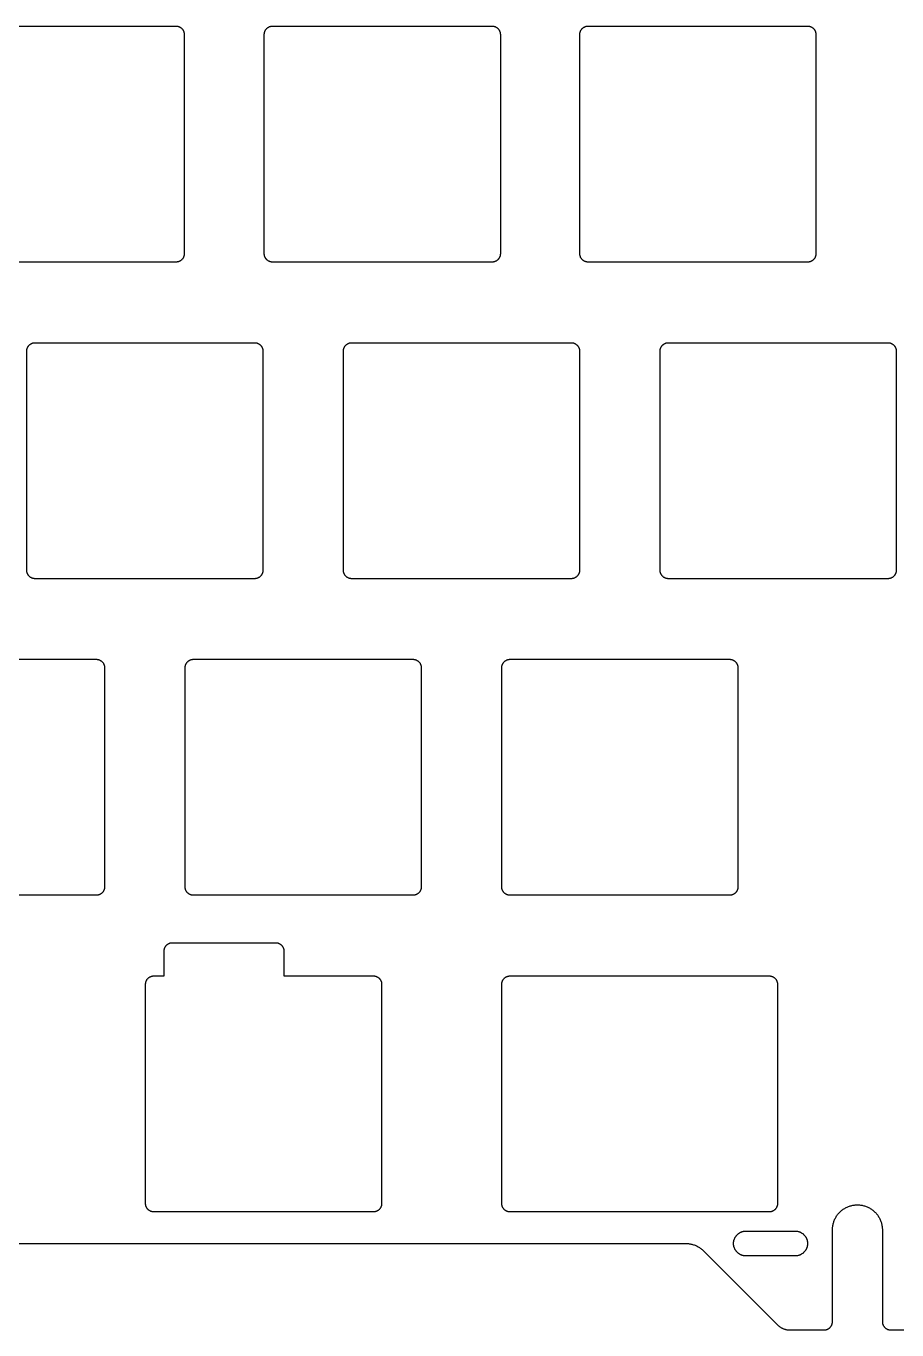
# Model space of a CAD drawing. Header units: millimetres. Extents: x -9 to 295, y -114 to 14.
# Drawn here: x 178.6 to 231, y -114.2 to -35.8 of the extents above; entities that cross this region are included whole.
import ezdxf

# ---------------------------------------------------------------- set-up
doc = ezdxf.new("R2010")
doc.units = ezdxf.units.MM
doc.layers.add('Layer 01', color=18, linetype='Continuous', true_color=0x000000)

msp = doc.modelspace()

# ---------------------------------------------------------------- linework, layer by layer
at = {"layer": 'Layer 01'}
for points in [[(174.407, -35.782), (187.607, -35.782), (187.624, -35.782), (187.641, -35.783), (187.658, -35.784), (187.675, -35.786), (187.692, -35.789), (187.708, -35.792), (187.725, -35.796), (187.742, -35.8), (187.758, -35.805), (187.774, -35.81), (187.79, -35.816), (187.806, -35.823), (187.821, -35.83), (187.837, -35.838), (187.852, -35.846), (187.866, -35.854), (187.881, -35.864), (187.895, -35.873), (187.909, -35.883), (187.922, -35.894), (187.935, -35.905), (187.948, -35.916), (187.96, -35.928), (187.972, -35.94), (187.984, -35.953), (187.995, -35.966), (188.005, -35.979), (188.015, -35.993), (188.025, -36.007), (188.034, -36.022), (188.043, -36.037), (188.051, -36.052), (188.058, -36.067), (188.065, -36.082), (188.072, -36.098), (188.078, -36.114), (188.083, -36.13), (188.088, -36.147), (188.092, -36.163), (188.096, -36.18), (188.099, -36.197), (188.102, -36.214), (188.104, -36.23), (188.106, -36.247), (188.106, -36.265), (188.107, -36.282), (188.107, -49.482), (188.106, -49.499), (188.106, -49.516), (188.104, -49.533), (188.102, -49.55), (188.099, -49.567), (188.096, -49.583), (188.092, -49.6), (188.088, -49.616), (188.083, -49.633), (188.078, -49.649), (188.072, -49.665), (188.065, -49.681), (188.058, -49.696), (188.051, -49.712), (188.043, -49.727), (188.034, -49.741), (188.025, -49.756), (188.015, -49.77), (188.005, -49.784), (187.995, -49.797), (187.984, -49.81), (187.972, -49.823), (187.96, -49.835), (187.948, -49.847), (187.935, -49.858), (187.922, -49.869), (187.909, -49.88), (187.895, -49.89), (187.881, -49.9), (187.866, -49.909), (187.852, -49.917), (187.837, -49.926), (187.821, -49.933), (187.806, -49.94), (187.79, -49.947), (187.774, -49.953), (187.758, -49.958), (187.742, -49.963), (187.725, -49.967), (187.708, -49.971), (187.692, -49.974), (187.675, -49.977), (187.658, -49.979), (187.641, -49.98), (187.624, -49.981), (187.607, -49.982), (174.407, -49.982)], [(169.613, -73.882), (182.813, -73.882), (182.831, -73.882), (182.848, -73.883), (182.865, -73.884), (182.882, -73.886), (182.898, -73.889), (182.915, -73.892), (182.932, -73.896), (182.948, -73.9), (182.965, -73.905), (182.981, -73.91), (182.997, -73.916), (183.013, -73.923), (183.028, -73.93), (183.043, -73.938), (183.059, -73.946), (183.073, -73.954), (183.088, -73.964), (183.102, -73.973), (183.116, -73.983), (183.129, -73.994), (183.142, -74.005), (183.155, -74.016), (183.167, -74.028), (183.179, -74.04), (183.19, -74.053), (183.201, -74.066), (183.212, -74.079), (183.222, -74.093), (183.232, -74.107), (183.241, -74.122), (183.249, -74.137), (183.257, -74.152), (183.265, -74.167), (183.272, -74.182), (183.279, -74.198), (183.285, -74.214), (183.29, -74.23), (183.295, -74.247), (183.299, -74.263), (183.303, -74.28), (183.306, -74.297), (183.309, -74.314), (183.311, -74.33), (183.312, -74.347), (183.313, -74.365), (183.313, -74.382), (183.313, -87.582), (183.313, -87.599), (183.312, -87.616), (183.311, -87.633), (183.309, -87.65), (183.306, -87.667), (183.303, -87.683), (183.299, -87.7), (183.295, -87.716), (183.29, -87.733), (183.285, -87.749), (183.279, -87.765), (183.272, -87.781), (183.265, -87.796), (183.257, -87.812), (183.249, -87.827), (183.241, -87.841), (183.232, -87.856), (183.222, -87.87), (183.212, -87.884), (183.201, -87.897), (183.19, -87.91), (183.179, -87.923), (183.167, -87.935), (183.155, -87.947), (183.142, -87.958), (183.129, -87.969), (183.116, -87.98), (183.102, -87.99), (183.088, -88), (183.073, -88.009), (183.059, -88.017), (183.043, -88.026), (183.028, -88.033), (183.013, -88.04), (182.997, -88.047), (182.981, -88.053), (182.965, -88.058), (182.948, -88.063), (182.932, -88.067), (182.915, -88.071), (182.898, -88.074), (182.882, -88.077), (182.865, -88.079), (182.848, -88.08), (182.831, -88.081), (182.813, -88.082), (169.613, -88.082)], [(48.416, -109.032), (218.284, -109.032), (218.335, -109.032), (218.386, -109.035), (218.437, -109.039), (218.488, -109.046), (218.538, -109.053), (218.589, -109.063), (218.639, -109.074), (218.688, -109.087), (218.737, -109.102), (218.786, -109.118), (218.834, -109.136), (218.881, -109.156), (218.928, -109.177), (218.974, -109.2), (219.019, -109.224), (219.063, -109.25), (219.106, -109.277), (219.149, -109.306), (219.19, -109.336), (219.23, -109.368), (219.269, -109.401), (219.307, -109.435), (219.344, -109.471), (223.812, -113.939), (223.837, -113.962), (223.862, -113.985), (223.888, -114.007), (223.915, -114.028), (223.942, -114.049), (223.971, -114.068), (224, -114.086), (224.029, -114.103), (224.059, -114.119), (224.09, -114.135), (224.121, -114.149), (224.152, -114.162), (224.184, -114.174), (224.217, -114.185), (224.249, -114.195), (224.282, -114.203), (224.316, -114.211), (224.349, -114.217), (224.383, -114.222), (224.417, -114.226), (224.451, -114.229), (224.485, -114.231), (224.519, -114.232), (226.605, -114.232), (226.622, -114.231), (226.639, -114.23), (226.656, -114.229), (226.673, -114.227), (226.69, -114.224), (226.707, -114.221), (226.723, -114.217), (226.74, -114.213), (226.756, -114.208), (226.772, -114.203), (226.788, -114.197), (226.804, -114.19), (226.82, -114.183), (226.835, -114.176), (226.85, -114.167), (226.865, -114.159), (226.879, -114.15), (226.893, -114.14), (226.907, -114.13), (226.92, -114.119), (226.934, -114.108), (226.946, -114.097), (226.958, -114.085), (226.97, -114.073), (226.982, -114.06), (226.993, -114.047), (227.003, -114.034), (227.013, -114.02), (227.023, -114.006), (227.032, -113.991), (227.041, -113.977), (227.049, -113.962), (227.056, -113.946), (227.064, -113.931), (227.07, -113.915), (227.076, -113.899), (227.082, -113.883), (227.086, -113.866), (227.091, -113.85), (227.094, -113.833), (227.098, -113.817), (227.1, -113.8), (227.102, -113.783), (227.104, -113.766), (227.105, -113.749), (227.105, -113.732), (227.105, -108.207), (227.106, -108.155), (227.109, -108.103), (227.113, -108.052), (227.119, -108), (227.127, -107.949), (227.137, -107.898), (227.149, -107.848), (227.162, -107.798), (227.177, -107.748), (227.193, -107.699), (227.212, -107.651), (227.232, -107.603), (227.253, -107.556), (227.277, -107.51), (227.302, -107.464), (227.328, -107.42), (227.356, -107.376), (227.385, -107.333), (227.416, -107.292), (227.449, -107.251), (227.482, -107.212), (227.517, -107.174), (227.553, -107.137), (227.591, -107.101), (227.63, -107.067), (227.67, -107.034), (227.711, -107.002), (227.753, -106.972), (227.796, -106.943), (227.84, -106.916), (227.885, -106.891), (227.931, -106.867), (227.978, -106.844), (228.025, -106.823), (228.073, -106.804), (228.122, -106.787), (228.171, -106.771), (228.221, -106.757), (228.271, -106.744), (228.322, -106.734), (228.373, -106.725), (228.424, -106.718), (228.476, -106.712), (228.527, -106.709), (228.579, -106.707), (228.631, -106.707), (228.683, -106.709), (228.734, -106.712), (228.786, -106.718), (228.837, -106.725), (228.888, -106.734), (228.939, -106.744), (228.989, -106.757), (229.039, -106.771), (229.088, -106.787), (229.137, -106.804), (229.185, -106.823), (229.232, -106.844), (229.279, -106.867), (229.325, -106.891), (229.37, -106.916), (229.414, -106.943), (229.457, -106.972), (229.499, -107.002), (229.54, -107.034), (229.58, -107.067), (229.619, -107.101), (229.656, -107.137), (229.693, -107.174), (229.728, -107.212), (229.761, -107.251), (229.794, -107.292), (229.825, -107.333), (229.854, -107.376), (229.882, -107.42), (229.908, -107.464), (229.933, -107.51), (229.956, -107.556), (229.978, -107.603), (229.998, -107.651), (230.016, -107.699), (230.033, -107.748), (230.048, -107.798), (230.061, -107.848), (230.073, -107.898), (230.083, -107.949), (230.091, -108), (230.097, -108.052), (230.101, -108.103), (230.104, -108.155), (230.105, -108.207), (230.105, -113.732), (230.105, -113.749), (230.106, -113.766), (230.108, -113.783), (230.11, -113.8), (230.112, -113.817), (230.115, -113.833), (230.119, -113.85), (230.123, -113.866), (230.128, -113.883), (230.134, -113.899), (230.14, -113.915), (230.146, -113.931), (230.153, -113.946), (230.161, -113.962), (230.169, -113.977), (230.178, -113.991), (230.187, -114.006), (230.196, -114.02), (230.207, -114.034), (230.217, -114.047), (230.228, -114.06), (230.24, -114.073), (230.251, -114.085), (230.264, -114.097), (230.276, -114.108), (230.289, -114.119), (230.303, -114.13), (230.317, -114.14), (230.331, -114.15), (230.345, -114.159), (230.36, -114.167), (230.375, -114.176), (230.39, -114.183), (230.406, -114.19), (230.422, -114.197), (230.437, -114.203), (230.454, -114.208), (230.47, -114.213), (230.487, -114.217), (230.503, -114.221), (230.52, -114.224), (230.537, -114.227), (230.554, -114.229), (230.571, -114.23), (230.588, -114.231), (230.605, -114.232), (232.691, -114.232)]]:
    msp.add_lwpolyline(points, dxfattribs=at)
for points in [[(206.624, -35.782), (206.641, -35.782), (206.658, -35.783), (206.675, -35.784), (206.692, -35.786), (206.709, -35.789), (206.726, -35.792), (206.742, -35.796), (206.759, -35.8), (206.775, -35.805), (206.791, -35.81), (206.807, -35.816), (206.823, -35.823), (206.839, -35.83), (206.854, -35.838), (206.869, -35.846), (206.884, -35.854), (206.898, -35.864), (206.912, -35.873), (206.926, -35.883), (206.94, -35.894), (206.953, -35.905), (206.965, -35.916), (206.978, -35.928), (206.989, -35.94), (207.001, -35.953), (207.012, -35.966), (207.022, -35.979), (207.033, -35.993), (207.042, -36.007), (207.051, -36.022), (207.06, -36.037), (207.068, -36.052), (207.076, -36.067), (207.083, -36.082), (207.089, -36.098), (207.095, -36.114), (207.101, -36.13), (207.106, -36.147), (207.11, -36.163), (207.114, -36.18), (207.117, -36.197), (207.119, -36.214), (207.121, -36.23), (207.123, -36.247), (207.124, -36.265), (207.124, -36.282), (207.124, -49.482), (207.124, -49.499), (207.123, -49.516), (207.121, -49.533), (207.119, -49.55), (207.117, -49.567), (207.114, -49.583), (207.11, -49.6), (207.106, -49.616), (207.101, -49.633), (207.095, -49.649), (207.089, -49.665), (207.083, -49.681), (207.076, -49.696), (207.068, -49.712), (207.06, -49.727), (207.051, -49.741), (207.042, -49.756), (207.033, -49.77), (207.022, -49.784), (207.012, -49.797), (207.001, -49.81), (206.989, -49.823), (206.978, -49.835), (206.965, -49.847), (206.953, -49.858), (206.94, -49.869), (206.926, -49.88), (206.912, -49.89), (206.898, -49.9), (206.884, -49.909), (206.869, -49.917), (206.854, -49.926), (206.839, -49.933), (206.823, -49.94), (206.807, -49.947), (206.791, -49.953), (206.775, -49.958), (206.759, -49.963), (206.742, -49.967), (206.726, -49.971), (206.709, -49.974), (206.692, -49.977), (206.675, -49.979), (206.658, -49.98), (206.641, -49.981), (206.624, -49.982), (193.424, -49.982), (193.407, -49.981), (193.39, -49.98), (193.373, -49.979), (193.356, -49.977), (193.339, -49.974), (193.322, -49.971), (193.306, -49.967), (193.289, -49.963), (193.273, -49.958), (193.257, -49.953), (193.241, -49.947), (193.225, -49.94), (193.209, -49.933), (193.194, -49.926), (193.179, -49.917), (193.164, -49.909), (193.15, -49.9), (193.136, -49.89), (193.122, -49.88), (193.109, -49.869), (193.095, -49.858), (193.083, -49.847), (193.07, -49.835), (193.059, -49.823), (193.047, -49.81), (193.036, -49.797), (193.026, -49.784), (193.016, -49.77), (193.006, -49.756), (192.997, -49.741), (192.988, -49.727), (192.98, -49.712), (192.973, -49.696), (192.965, -49.681), (192.959, -49.665), (192.953, -49.649), (192.947, -49.633), (192.943, -49.616), (192.938, -49.6), (192.935, -49.583), (192.931, -49.567), (192.929, -49.55), (192.927, -49.533), (192.925, -49.516), (192.924, -49.499), (192.924, -49.482), (192.924, -36.282), (192.924, -36.265), (192.925, -36.247), (192.927, -36.23), (192.929, -36.214), (192.931, -36.197), (192.935, -36.18), (192.938, -36.163), (192.943, -36.147), (192.947, -36.13), (192.953, -36.114), (192.959, -36.098), (192.965, -36.082), (192.973, -36.067), (192.98, -36.052), (192.988, -36.037), (192.997, -36.022), (193.006, -36.007), (193.016, -35.993), (193.026, -35.979), (193.036, -35.966), (193.047, -35.953), (193.059, -35.94), (193.07, -35.928), (193.083, -35.916), (193.095, -35.905), (193.109, -35.894), (193.122, -35.883), (193.136, -35.873), (193.15, -35.864), (193.164, -35.854), (193.179, -35.846), (193.194, -35.838), (193.209, -35.83), (193.225, -35.823), (193.241, -35.816), (193.257, -35.81), (193.273, -35.805), (193.289, -35.8), (193.306, -35.796), (193.322, -35.792), (193.339, -35.789), (193.356, -35.786), (193.373, -35.784), (193.39, -35.783), (193.407, -35.782), (193.424, -35.782)], [(225.607, -35.782), (225.624, -35.782), (225.641, -35.783), (225.658, -35.784), (225.675, -35.786), (225.692, -35.789), (225.708, -35.792), (225.725, -35.796), (225.742, -35.8), (225.758, -35.805), (225.774, -35.81), (225.79, -35.816), (225.806, -35.823), (225.821, -35.83), (225.837, -35.838), (225.852, -35.846), (225.866, -35.854), (225.881, -35.864), (225.895, -35.873), (225.909, -35.883), (225.922, -35.894), (225.935, -35.905), (225.948, -35.916), (225.96, -35.928), (225.972, -35.94), (225.984, -35.953), (225.995, -35.966), (226.005, -35.979), (226.015, -35.993), (226.025, -36.007), (226.034, -36.022), (226.043, -36.037), (226.051, -36.052), (226.058, -36.067), (226.065, -36.082), (226.072, -36.098), (226.078, -36.114), (226.083, -36.13), (226.088, -36.147), (226.092, -36.163), (226.096, -36.18), (226.099, -36.197), (226.102, -36.214), (226.104, -36.23), (226.106, -36.247), (226.106, -36.265), (226.107, -36.282), (226.107, -49.482), (226.106, -49.499), (226.106, -49.516), (226.104, -49.533), (226.102, -49.55), (226.099, -49.567), (226.096, -49.583), (226.092, -49.6), (226.088, -49.616), (226.083, -49.633), (226.078, -49.649), (226.072, -49.665), (226.065, -49.681), (226.058, -49.696), (226.051, -49.712), (226.043, -49.727), (226.034, -49.741), (226.025, -49.756), (226.015, -49.77), (226.005, -49.784), (225.995, -49.797), (225.984, -49.81), (225.972, -49.823), (225.96, -49.835), (225.948, -49.847), (225.935, -49.858), (225.922, -49.869), (225.909, -49.88), (225.895, -49.89), (225.881, -49.9), (225.866, -49.909), (225.852, -49.917), (225.837, -49.926), (225.821, -49.933), (225.806, -49.94), (225.79, -49.947), (225.774, -49.953), (225.758, -49.958), (225.742, -49.963), (225.725, -49.967), (225.708, -49.971), (225.692, -49.974), (225.675, -49.977), (225.658, -49.979), (225.641, -49.98), (225.624, -49.981), (225.607, -49.982), (212.407, -49.982), (212.39, -49.981), (212.373, -49.98), (212.356, -49.979), (212.339, -49.977), (212.322, -49.974), (212.305, -49.971), (212.288, -49.967), (212.272, -49.963), (212.255, -49.958), (212.239, -49.953), (212.223, -49.947), (212.207, -49.94), (212.192, -49.933), (212.177, -49.926), (212.162, -49.917), (212.147, -49.909), (212.132, -49.9), (212.118, -49.89), (212.105, -49.88), (212.091, -49.869), (212.078, -49.858), (212.065, -49.847), (212.053, -49.835), (212.041, -49.823), (212.03, -49.81), (212.019, -49.797), (212.008, -49.784), (211.998, -49.77), (211.989, -49.756), (211.979, -49.741), (211.971, -49.727), (211.963, -49.712), (211.955, -49.696), (211.948, -49.681), (211.942, -49.665), (211.936, -49.649), (211.93, -49.633), (211.925, -49.616), (211.921, -49.6), (211.917, -49.583), (211.914, -49.567), (211.911, -49.55), (211.909, -49.533), (211.908, -49.516), (211.907, -49.499), (211.907, -49.482), (211.907, -36.282), (211.907, -36.265), (211.908, -36.247), (211.909, -36.23), (211.911, -36.214), (211.914, -36.197), (211.917, -36.18), (211.921, -36.163), (211.925, -36.147), (211.93, -36.13), (211.936, -36.114), (211.942, -36.098), (211.948, -36.082), (211.955, -36.067), (211.963, -36.052), (211.971, -36.037), (211.979, -36.022), (211.989, -36.007), (211.998, -35.993), (212.008, -35.979), (212.019, -35.966), (212.03, -35.953), (212.041, -35.94), (212.053, -35.928), (212.065, -35.916), (212.078, -35.905), (212.091, -35.894), (212.105, -35.883), (212.118, -35.873), (212.132, -35.864), (212.147, -35.854), (212.162, -35.846), (212.177, -35.838), (212.192, -35.83), (212.207, -35.823), (212.223, -35.816), (212.239, -35.81), (212.255, -35.805), (212.272, -35.8), (212.288, -35.796), (212.305, -35.792), (212.322, -35.789), (212.339, -35.786), (212.356, -35.784), (212.373, -35.783), (212.39, -35.782), (212.407, -35.782)], [(192.338, -54.832), (192.355, -54.832), (192.372, -54.833), (192.389, -54.834), (192.406, -54.836), (192.422, -54.839), (192.439, -54.842), (192.456, -54.846), (192.472, -54.85), (192.489, -54.855), (192.505, -54.86), (192.521, -54.866), (192.537, -54.873), (192.552, -54.88), (192.568, -54.888), (192.583, -54.896), (192.597, -54.904), (192.612, -54.914), (192.626, -54.923), (192.64, -54.933), (192.653, -54.944), (192.666, -54.955), (192.679, -54.966), (192.691, -54.978), (192.703, -54.99), (192.714, -55.003), (192.725, -55.016), (192.736, -55.029), (192.746, -55.043), (192.756, -55.057), (192.765, -55.072), (192.773, -55.087), (192.781, -55.102), (192.789, -55.117), (192.796, -55.132), (192.803, -55.148), (192.809, -55.164), (192.814, -55.18), (192.819, -55.197), (192.823, -55.213), (192.827, -55.23), (192.83, -55.247), (192.833, -55.264), (192.835, -55.28), (192.836, -55.297), (192.837, -55.315), (192.838, -55.332), (192.838, -68.532), (192.837, -68.549), (192.836, -68.566), (192.835, -68.583), (192.833, -68.6), (192.83, -68.617), (192.827, -68.633), (192.823, -68.65), (192.819, -68.667), (192.814, -68.683), (192.809, -68.699), (192.803, -68.715), (192.796, -68.731), (192.789, -68.746), (192.781, -68.762), (192.773, -68.777), (192.765, -68.791), (192.756, -68.806), (192.746, -68.82), (192.736, -68.834), (192.725, -68.847), (192.714, -68.86), (192.703, -68.873), (192.691, -68.885), (192.679, -68.897), (192.666, -68.908), (192.653, -68.919), (192.64, -68.93), (192.626, -68.94), (192.612, -68.95), (192.597, -68.959), (192.583, -68.967), (192.568, -68.976), (192.552, -68.983), (192.537, -68.99), (192.521, -68.997), (192.505, -69.003), (192.489, -69.008), (192.472, -69.013), (192.456, -69.017), (192.439, -69.021), (192.422, -69.024), (192.406, -69.027), (192.389, -69.029), (192.372, -69.03), (192.355, -69.031), (192.338, -69.032), (179.138, -69.032), (179.12, -69.031), (179.103, -69.03), (179.086, -69.029), (179.069, -69.027), (179.053, -69.024), (179.036, -69.021), (179.019, -69.017), (179.003, -69.013), (178.986, -69.008), (178.97, -69.003), (178.954, -68.997), (178.938, -68.99), (178.923, -68.983), (178.907, -68.976), (178.892, -68.967), (178.878, -68.959), (178.863, -68.95), (178.849, -68.94), (178.835, -68.93), (178.822, -68.919), (178.809, -68.908), (178.796, -68.897), (178.784, -68.885), (178.772, -68.873), (178.761, -68.86), (178.75, -68.847), (178.739, -68.834), (178.729, -68.82), (178.719, -68.806), (178.71, -68.791), (178.702, -68.777), (178.694, -68.762), (178.686, -68.746), (178.679, -68.731), (178.672, -68.715), (178.666, -68.699), (178.661, -68.683), (178.656, -68.667), (178.652, -68.65), (178.648, -68.633), (178.645, -68.617), (178.642, -68.6), (178.64, -68.583), (178.639, -68.566), (178.638, -68.549), (178.638, -68.532), (178.638, -55.332), (178.638, -55.315), (178.639, -55.297), (178.64, -55.28), (178.642, -55.264), (178.645, -55.247), (178.648, -55.23), (178.652, -55.213), (178.656, -55.197), (178.661, -55.18), (178.666, -55.164), (178.672, -55.148), (178.679, -55.132), (178.686, -55.117), (178.694, -55.102), (178.702, -55.087), (178.71, -55.072), (178.719, -55.057), (178.729, -55.043), (178.739, -55.029), (178.75, -55.016), (178.761, -55.003), (178.772, -54.99), (178.784, -54.978), (178.796, -54.966), (178.809, -54.955), (178.822, -54.944), (178.835, -54.933), (178.849, -54.923), (178.863, -54.914), (178.878, -54.904), (178.892, -54.896), (178.907, -54.888), (178.923, -54.88), (178.938, -54.873), (178.954, -54.866), (178.97, -54.86), (178.986, -54.855), (179.003, -54.85), (179.019, -54.846), (179.036, -54.842), (179.053, -54.839), (179.069, -54.836), (179.086, -54.834), (179.103, -54.833), (179.12, -54.832), (179.138, -54.832)], [(211.387, -54.832), (211.404, -54.832), (211.421, -54.833), (211.438, -54.834), (211.455, -54.836), (211.472, -54.839), (211.488, -54.842), (211.505, -54.846), (211.521, -54.85), (211.538, -54.855), (211.554, -54.86), (211.57, -54.866), (211.586, -54.873), (211.601, -54.88), (211.617, -54.888), (211.632, -54.896), (211.646, -54.904), (211.661, -54.914), (211.675, -54.923), (211.689, -54.933), (211.702, -54.944), (211.715, -54.955), (211.728, -54.966), (211.74, -54.978), (211.752, -54.99), (211.763, -55.003), (211.774, -55.016), (211.785, -55.029), (211.795, -55.043), (211.805, -55.057), (211.814, -55.072), (211.822, -55.087), (211.831, -55.102), (211.838, -55.117), (211.845, -55.132), (211.852, -55.148), (211.858, -55.164), (211.863, -55.18), (211.868, -55.197), (211.872, -55.213), (211.876, -55.23), (211.879, -55.247), (211.882, -55.264), (211.884, -55.28), (211.885, -55.297), (211.886, -55.315), (211.887, -55.332), (211.887, -68.532), (211.886, -68.549), (211.885, -68.566), (211.884, -68.583), (211.882, -68.6), (211.879, -68.617), (211.876, -68.633), (211.872, -68.65), (211.868, -68.667), (211.863, -68.683), (211.858, -68.699), (211.852, -68.715), (211.845, -68.731), (211.838, -68.746), (211.831, -68.762), (211.822, -68.777), (211.814, -68.791), (211.805, -68.806), (211.795, -68.82), (211.785, -68.834), (211.774, -68.847), (211.763, -68.86), (211.752, -68.873), (211.74, -68.885), (211.728, -68.897), (211.715, -68.908), (211.702, -68.919), (211.689, -68.93), (211.675, -68.94), (211.661, -68.95), (211.646, -68.959), (211.632, -68.967), (211.617, -68.976), (211.601, -68.983), (211.586, -68.99), (211.57, -68.997), (211.554, -69.003), (211.538, -69.008), (211.521, -69.013), (211.505, -69.017), (211.488, -69.021), (211.472, -69.024), (211.455, -69.027), (211.438, -69.029), (211.421, -69.03), (211.404, -69.031), (211.387, -69.032), (198.187, -69.032), (198.169, -69.031), (198.152, -69.03), (198.135, -69.029), (198.118, -69.027), (198.102, -69.024), (198.085, -69.021), (198.068, -69.017), (198.052, -69.013), (198.035, -69.008), (198.019, -69.003), (198.003, -68.997), (197.987, -68.99), (197.972, -68.983), (197.957, -68.976), (197.942, -68.967), (197.927, -68.959), (197.912, -68.95), (197.898, -68.94), (197.884, -68.93), (197.871, -68.919), (197.858, -68.908), (197.845, -68.897), (197.833, -68.885), (197.821, -68.873), (197.81, -68.86), (197.799, -68.847), (197.788, -68.834), (197.778, -68.82), (197.768, -68.806), (197.759, -68.791), (197.751, -68.777), (197.743, -68.762), (197.735, -68.746), (197.728, -68.731), (197.721, -68.715), (197.715, -68.699), (197.71, -68.683), (197.705, -68.667), (197.701, -68.65), (197.697, -68.633), (197.694, -68.617), (197.691, -68.6), (197.689, -68.583), (197.688, -68.566), (197.687, -68.549), (197.687, -68.532), (197.687, -55.332), (197.687, -55.315), (197.688, -55.297), (197.689, -55.28), (197.691, -55.264), (197.694, -55.247), (197.697, -55.23), (197.701, -55.213), (197.705, -55.197), (197.71, -55.18), (197.715, -55.164), (197.721, -55.148), (197.728, -55.132), (197.735, -55.117), (197.743, -55.102), (197.751, -55.087), (197.759, -55.072), (197.768, -55.057), (197.778, -55.043), (197.788, -55.029), (197.799, -55.016), (197.81, -55.003), (197.821, -54.99), (197.833, -54.978), (197.845, -54.966), (197.858, -54.955), (197.871, -54.944), (197.884, -54.933), (197.898, -54.923), (197.912, -54.914), (197.927, -54.904), (197.942, -54.896), (197.957, -54.888), (197.972, -54.88), (197.987, -54.873), (198.003, -54.866), (198.019, -54.86), (198.035, -54.855), (198.052, -54.85), (198.068, -54.846), (198.085, -54.842), (198.102, -54.839), (198.118, -54.836), (198.135, -54.834), (198.152, -54.833), (198.169, -54.832), (198.187, -54.832)], [(230.438, -54.832), (230.455, -54.832), (230.472, -54.833), (230.489, -54.834), (230.506, -54.836), (230.522, -54.839), (230.539, -54.842), (230.556, -54.846), (230.572, -54.85), (230.589, -54.855), (230.605, -54.86), (230.621, -54.866), (230.637, -54.873), (230.652, -54.88), (230.668, -54.888), (230.683, -54.896), (230.697, -54.904), (230.712, -54.914), (230.726, -54.923), (230.74, -54.933), (230.753, -54.944), (230.766, -54.955), (230.779, -54.966), (230.791, -54.978), (230.803, -54.99), (230.814, -55.003), (230.825, -55.016), (230.836, -55.029), (230.846, -55.043), (230.856, -55.057), (230.865, -55.072), (230.873, -55.087), (230.881, -55.102), (230.889, -55.117), (230.896, -55.132), (230.903, -55.148), (230.909, -55.164), (230.914, -55.18), (230.919, -55.197), (230.923, -55.213), (230.927, -55.23), (230.93, -55.247), (230.933, -55.264), (230.935, -55.28), (230.936, -55.297), (230.937, -55.315), (230.938, -55.332), (230.938, -68.532), (230.937, -68.549), (230.936, -68.566), (230.935, -68.583), (230.933, -68.6), (230.93, -68.617), (230.927, -68.633), (230.923, -68.65), (230.919, -68.667), (230.914, -68.683), (230.909, -68.699), (230.903, -68.715), (230.896, -68.731), (230.889, -68.746), (230.881, -68.762), (230.873, -68.777), (230.865, -68.791), (230.856, -68.806), (230.846, -68.82), (230.836, -68.834), (230.825, -68.847), (230.814, -68.86), (230.803, -68.873), (230.791, -68.885), (230.779, -68.897), (230.766, -68.908), (230.753, -68.919), (230.74, -68.93), (230.726, -68.94), (230.712, -68.95), (230.697, -68.959), (230.683, -68.967), (230.668, -68.976), (230.652, -68.983), (230.637, -68.99), (230.621, -68.997), (230.605, -69.003), (230.589, -69.008), (230.572, -69.013), (230.556, -69.017), (230.539, -69.021), (230.522, -69.024), (230.506, -69.027), (230.489, -69.029), (230.472, -69.03), (230.455, -69.031), (230.438, -69.032), (217.238, -69.032), (217.22, -69.031), (217.203, -69.03), (217.186, -69.029), (217.169, -69.027), (217.153, -69.024), (217.136, -69.021), (217.119, -69.017), (217.103, -69.013), (217.086, -69.008), (217.07, -69.003), (217.054, -68.997), (217.038, -68.99), (217.023, -68.983), (217.007, -68.976), (216.992, -68.967), (216.978, -68.959), (216.963, -68.95), (216.949, -68.94), (216.935, -68.93), (216.922, -68.919), (216.909, -68.908), (216.896, -68.897), (216.884, -68.885), (216.872, -68.873), (216.861, -68.86), (216.85, -68.847), (216.839, -68.834), (216.829, -68.82), (216.819, -68.806), (216.81, -68.791), (216.802, -68.777), (216.794, -68.762), (216.786, -68.746), (216.779, -68.731), (216.772, -68.715), (216.766, -68.699), (216.761, -68.683), (216.756, -68.667), (216.752, -68.65), (216.748, -68.633), (216.745, -68.617), (216.742, -68.6), (216.74, -68.583), (216.739, -68.566), (216.738, -68.549), (216.738, -68.532), (216.738, -55.332), (216.738, -55.315), (216.739, -55.297), (216.74, -55.28), (216.742, -55.264), (216.745, -55.247), (216.748, -55.23), (216.752, -55.213), (216.756, -55.197), (216.761, -55.18), (216.766, -55.164), (216.772, -55.148), (216.779, -55.132), (216.786, -55.117), (216.794, -55.102), (216.802, -55.087), (216.81, -55.072), (216.819, -55.057), (216.829, -55.043), (216.839, -55.029), (216.85, -55.016), (216.861, -55.003), (216.872, -54.99), (216.884, -54.978), (216.896, -54.966), (216.909, -54.955), (216.922, -54.944), (216.935, -54.933), (216.949, -54.923), (216.963, -54.914), (216.978, -54.904), (216.992, -54.896), (217.007, -54.888), (217.023, -54.88), (217.038, -54.873), (217.054, -54.866), (217.07, -54.86), (217.086, -54.855), (217.103, -54.85), (217.119, -54.846), (217.136, -54.842), (217.153, -54.839), (217.169, -54.836), (217.186, -54.834), (217.203, -54.833), (217.22, -54.832), (217.238, -54.832)], [(201.863, -73.882), (201.881, -73.882), (201.898, -73.883), (201.915, -73.884), (201.932, -73.886), (201.948, -73.889), (201.965, -73.892), (201.982, -73.896), (201.998, -73.9), (202.015, -73.905), (202.031, -73.91), (202.047, -73.916), (202.063, -73.923), (202.078, -73.93), (202.094, -73.938), (202.109, -73.946), (202.123, -73.954), (202.138, -73.964), (202.152, -73.973), (202.166, -73.983), (202.179, -73.994), (202.192, -74.005), (202.205, -74.016), (202.217, -74.028), (202.229, -74.04), (202.24, -74.053), (202.251, -74.066), (202.262, -74.079), (202.272, -74.093), (202.282, -74.107), (202.291, -74.122), (202.299, -74.137), (202.307, -74.152), (202.315, -74.167), (202.322, -74.182), (202.329, -74.198), (202.335, -74.214), (202.34, -74.23), (202.345, -74.247), (202.349, -74.263), (202.353, -74.28), (202.356, -74.297), (202.359, -74.314), (202.361, -74.33), (202.362, -74.347), (202.363, -74.365), (202.363, -74.382), (202.363, -87.582), (202.363, -87.599), (202.362, -87.616), (202.361, -87.633), (202.359, -87.65), (202.356, -87.667), (202.353, -87.683), (202.349, -87.7), (202.345, -87.716), (202.34, -87.733), (202.335, -87.749), (202.329, -87.765), (202.322, -87.781), (202.315, -87.796), (202.307, -87.812), (202.299, -87.827), (202.291, -87.841), (202.282, -87.856), (202.272, -87.87), (202.262, -87.884), (202.251, -87.897), (202.24, -87.91), (202.229, -87.923), (202.217, -87.935), (202.205, -87.947), (202.192, -87.958), (202.179, -87.969), (202.166, -87.98), (202.152, -87.99), (202.138, -88), (202.123, -88.009), (202.109, -88.017), (202.094, -88.026), (202.078, -88.033), (202.063, -88.04), (202.047, -88.047), (202.031, -88.053), (202.015, -88.058), (201.998, -88.063), (201.982, -88.067), (201.965, -88.071), (201.948, -88.074), (201.932, -88.077), (201.915, -88.079), (201.898, -88.08), (201.881, -88.081), (201.863, -88.082), (188.663, -88.082), (188.646, -88.081), (188.629, -88.08), (188.612, -88.079), (188.595, -88.077), (188.579, -88.074), (188.562, -88.071), (188.545, -88.067), (188.529, -88.063), (188.512, -88.058), (188.496, -88.053), (188.48, -88.047), (188.464, -88.04), (188.449, -88.033), (188.433, -88.026), (188.418, -88.017), (188.404, -88.009), (188.389, -88), (188.375, -87.99), (188.361, -87.98), (188.348, -87.969), (188.335, -87.958), (188.322, -87.947), (188.31, -87.935), (188.298, -87.923), (188.287, -87.91), (188.276, -87.897), (188.265, -87.884), (188.255, -87.87), (188.245, -87.856), (188.236, -87.841), (188.228, -87.827), (188.22, -87.812), (188.212, -87.796), (188.205, -87.781), (188.198, -87.765), (188.192, -87.749), (188.187, -87.733), (188.182, -87.716), (188.178, -87.7), (188.174, -87.683), (188.171, -87.667), (188.168, -87.65), (188.166, -87.633), (188.165, -87.616), (188.164, -87.599), (188.163, -87.582), (188.163, -74.382), (188.164, -74.365), (188.165, -74.347), (188.166, -74.33), (188.168, -74.314), (188.171, -74.297), (188.174, -74.28), (188.178, -74.263), (188.182, -74.247), (188.187, -74.23), (188.192, -74.214), (188.198, -74.198), (188.205, -74.182), (188.212, -74.167), (188.22, -74.152), (188.228, -74.137), (188.236, -74.122), (188.245, -74.107), (188.255, -74.093), (188.265, -74.079), (188.276, -74.066), (188.287, -74.053), (188.298, -74.04), (188.31, -74.028), (188.322, -74.016), (188.335, -74.005), (188.348, -73.994), (188.361, -73.983), (188.375, -73.973), (188.389, -73.964), (188.404, -73.954), (188.418, -73.946), (188.433, -73.938), (188.449, -73.93), (188.464, -73.923), (188.48, -73.916), (188.496, -73.91), (188.512, -73.905), (188.529, -73.9), (188.545, -73.896), (188.562, -73.892), (188.579, -73.889), (188.595, -73.886), (188.612, -73.884), (188.629, -73.883), (188.646, -73.882), (188.663, -73.882)], [(220.913, -73.882), (220.93, -73.882), (220.947, -73.883), (220.964, -73.884), (220.981, -73.886), (220.997, -73.889), (221.014, -73.892), (221.031, -73.896), (221.047, -73.9), (221.064, -73.905), (221.08, -73.91), (221.096, -73.916), (221.112, -73.923), (221.127, -73.93), (221.143, -73.938), (221.158, -73.946), (221.172, -73.954), (221.187, -73.964), (221.201, -73.973), (221.215, -73.983), (221.228, -73.994), (221.241, -74.005), (221.254, -74.016), (221.266, -74.028), (221.278, -74.04), (221.289, -74.053), (221.3, -74.066), (221.311, -74.079), (221.321, -74.093), (221.331, -74.107), (221.34, -74.122), (221.348, -74.137), (221.356, -74.152), (221.364, -74.167), (221.371, -74.182), (221.378, -74.198), (221.384, -74.214), (221.389, -74.23), (221.394, -74.247), (221.398, -74.263), (221.402, -74.28), (221.405, -74.297), (221.408, -74.314), (221.41, -74.33), (221.411, -74.347), (221.412, -74.365), (221.413, -74.382), (221.413, -87.582), (221.412, -87.599), (221.411, -87.616), (221.41, -87.633), (221.408, -87.65), (221.405, -87.667), (221.402, -87.683), (221.398, -87.7), (221.394, -87.716), (221.389, -87.733), (221.384, -87.749), (221.378, -87.765), (221.371, -87.781), (221.364, -87.796), (221.356, -87.812), (221.348, -87.827), (221.34, -87.841), (221.331, -87.856), (221.321, -87.87), (221.311, -87.884), (221.3, -87.897), (221.289, -87.91), (221.278, -87.923), (221.266, -87.935), (221.254, -87.947), (221.241, -87.958), (221.228, -87.969), (221.215, -87.98), (221.201, -87.99), (221.187, -88), (221.172, -88.009), (221.158, -88.017), (221.143, -88.026), (221.127, -88.033), (221.112, -88.04), (221.096, -88.047), (221.08, -88.053), (221.064, -88.058), (221.047, -88.063), (221.031, -88.067), (221.014, -88.071), (220.997, -88.074), (220.981, -88.077), (220.964, -88.079), (220.947, -88.08), (220.93, -88.081), (220.913, -88.082), (207.713, -88.082), (207.695, -88.081), (207.678, -88.08), (207.661, -88.079), (207.644, -88.077), (207.628, -88.074), (207.611, -88.071), (207.594, -88.067), (207.578, -88.063), (207.561, -88.058), (207.545, -88.053), (207.529, -88.047), (207.513, -88.04), (207.498, -88.033), (207.482, -88.026), (207.467, -88.017), (207.453, -88.009), (207.438, -88), (207.424, -87.99), (207.41, -87.98), (207.397, -87.969), (207.384, -87.958), (207.371, -87.947), (207.359, -87.935), (207.347, -87.923), (207.336, -87.91), (207.325, -87.897), (207.314, -87.884), (207.304, -87.87), (207.294, -87.856), (207.285, -87.841), (207.277, -87.827), (207.269, -87.812), (207.261, -87.796), (207.254, -87.781), (207.247, -87.765), (207.241, -87.749), (207.236, -87.733), (207.231, -87.716), (207.227, -87.7), (207.223, -87.683), (207.22, -87.667), (207.217, -87.65), (207.215, -87.633), (207.214, -87.616), (207.213, -87.599), (207.213, -87.582), (207.213, -74.382), (207.213, -74.365), (207.214, -74.347), (207.215, -74.33), (207.217, -74.314), (207.22, -74.297), (207.223, -74.28), (207.227, -74.263), (207.231, -74.247), (207.236, -74.23), (207.241, -74.214), (207.247, -74.198), (207.254, -74.182), (207.261, -74.167), (207.269, -74.152), (207.277, -74.137), (207.285, -74.122), (207.294, -74.107), (207.304, -74.093), (207.314, -74.079), (207.325, -74.066), (207.336, -74.053), (207.347, -74.04), (207.359, -74.028), (207.371, -74.016), (207.384, -74.005), (207.397, -73.994), (207.41, -73.983), (207.424, -73.973), (207.438, -73.964), (207.453, -73.954), (207.467, -73.946), (207.482, -73.938), (207.498, -73.93), (207.513, -73.923), (207.529, -73.916), (207.545, -73.91), (207.561, -73.905), (207.578, -73.9), (207.594, -73.896), (207.611, -73.892), (207.628, -73.889), (207.644, -73.886), (207.661, -73.884), (207.678, -73.883), (207.695, -73.882), (207.713, -73.882)], [(186.9, -92.932), (186.9, -91.432), (186.9, -91.415), (186.901, -91.397), (186.903, -91.38), (186.905, -91.364), (186.907, -91.347), (186.911, -91.33), (186.914, -91.313), (186.919, -91.297), (186.923, -91.28), (186.929, -91.264), (186.935, -91.248), (186.941, -91.232), (186.949, -91.217), (186.956, -91.202), (186.964, -91.187), (186.973, -91.172), (186.982, -91.157), (186.992, -91.143), (187.002, -91.129), (187.012, -91.116), (187.023, -91.103), (187.035, -91.09), (187.047, -91.078), (187.059, -91.066), (187.071, -91.055), (187.085, -91.044), (187.098, -91.033), (187.112, -91.023), (187.126, -91.014), (187.14, -91.004), (187.155, -90.996), (187.17, -90.988), (187.185, -90.98), (187.201, -90.973), (187.217, -90.966), (187.233, -90.96), (187.249, -90.955), (187.265, -90.95), (187.282, -90.946), (187.298, -90.942), (187.315, -90.939), (187.332, -90.936), (187.349, -90.934), (187.366, -90.933), (187.383, -90.932), (187.4, -90.932), (193.6, -90.932), (193.617, -90.932), (193.634, -90.933), (193.651, -90.934), (193.668, -90.936), (193.685, -90.939), (193.702, -90.942), (193.718, -90.946), (193.735, -90.95), (193.751, -90.955), (193.768, -90.96), (193.783, -90.966), (193.799, -90.973), (193.815, -90.98), (193.83, -90.988), (193.845, -90.996), (193.86, -91.004), (193.874, -91.014), (193.888, -91.023), (193.902, -91.033), (193.916, -91.044), (193.929, -91.055), (193.941, -91.066), (193.954, -91.078), (193.965, -91.09), (193.977, -91.103), (193.988, -91.116), (193.998, -91.129), (194.009, -91.143), (194.018, -91.157), (194.027, -91.172), (194.036, -91.187), (194.044, -91.202), (194.052, -91.217), (194.059, -91.232), (194.065, -91.248), (194.071, -91.264), (194.077, -91.28), (194.082, -91.297), (194.086, -91.313), (194.09, -91.33), (194.093, -91.347), (194.095, -91.364), (194.097, -91.38), (194.099, -91.397), (194.1, -91.415), (194.1, -91.432), (194.1, -92.932), (199.484, -92.932), (199.501, -92.932), (199.518, -92.933), (199.535, -92.934), (199.552, -92.936), (199.569, -92.939), (199.586, -92.942), (199.602, -92.946), (199.619, -92.95), (199.635, -92.955), (199.651, -92.96), (199.667, -92.966), (199.683, -92.973), (199.699, -92.98), (199.714, -92.988), (199.729, -92.996), (199.744, -93.004), (199.758, -93.014), (199.772, -93.023), (199.786, -93.033), (199.799, -93.044), (199.812, -93.055), (199.825, -93.066), (199.837, -93.078), (199.849, -93.09), (199.861, -93.103), (199.872, -93.116), (199.882, -93.129), (199.892, -93.143), (199.902, -93.157), (199.911, -93.172), (199.92, -93.187), (199.928, -93.202), (199.935, -93.217), (199.942, -93.232), (199.949, -93.248), (199.955, -93.264), (199.96, -93.28), (199.965, -93.297), (199.97, -93.313), (199.973, -93.33), (199.977, -93.347), (199.979, -93.364), (199.981, -93.38), (199.983, -93.397), (199.984, -93.415), (199.984, -93.432), (199.984, -106.632), (199.984, -106.649), (199.983, -106.666), (199.981, -106.683), (199.979, -106.7), (199.977, -106.717), (199.973, -106.733), (199.97, -106.75), (199.965, -106.766), (199.96, -106.783), (199.955, -106.799), (199.949, -106.815), (199.942, -106.831), (199.935, -106.846), (199.928, -106.862), (199.92, -106.877), (199.911, -106.891), (199.902, -106.906), (199.892, -106.92), (199.882, -106.934), (199.872, -106.947), (199.861, -106.96), (199.849, -106.973), (199.837, -106.985), (199.825, -106.997), (199.812, -107.008), (199.799, -107.019), (199.786, -107.03), (199.772, -107.04), (199.758, -107.05), (199.744, -107.059), (199.729, -107.067), (199.714, -107.076), (199.699, -107.083), (199.683, -107.09), (199.667, -107.097), (199.651, -107.103), (199.635, -107.108), (199.619, -107.113), (199.602, -107.117), (199.586, -107.121), (199.569, -107.124), (199.552, -107.127), (199.535, -107.129), (199.518, -107.13), (199.501, -107.131), (199.484, -107.132), (186.284, -107.132), (186.267, -107.131), (186.25, -107.13), (186.233, -107.129), (186.216, -107.127), (186.199, -107.124), (186.182, -107.121), (186.165, -107.117), (186.149, -107.113), (186.133, -107.108), (186.116, -107.103), (186.1, -107.097), (186.085, -107.09), (186.069, -107.083), (186.054, -107.076), (186.039, -107.067), (186.024, -107.059), (186.01, -107.05), (185.995, -107.04), (185.982, -107.03), (185.968, -107.019), (185.955, -107.008), (185.943, -106.997), (185.93, -106.985), (185.918, -106.973), (185.907, -106.96), (185.896, -106.947), (185.885, -106.934), (185.875, -106.92), (185.866, -106.906), (185.857, -106.891), (185.848, -106.877), (185.84, -106.862), (185.832, -106.846), (185.825, -106.831), (185.819, -106.815), (185.813, -106.799), (185.807, -106.783), (185.802, -106.766), (185.798, -106.75), (185.794, -106.733), (185.791, -106.717), (185.788, -106.7), (185.786, -106.683), (185.785, -106.666), (185.784, -106.649), (185.784, -106.632), (185.784, -93.432), (185.784, -93.415), (185.785, -93.397), (185.786, -93.38), (185.788, -93.364), (185.791, -93.347), (185.794, -93.33), (185.798, -93.313), (185.802, -93.297), (185.807, -93.28), (185.813, -93.264), (185.819, -93.248), (185.825, -93.232), (185.832, -93.217), (185.84, -93.202), (185.848, -93.187), (185.857, -93.172), (185.866, -93.157), (185.875, -93.143), (185.885, -93.129), (185.896, -93.116), (185.907, -93.103), (185.918, -93.09), (185.93, -93.078), (185.943, -93.066), (185.955, -93.055), (185.968, -93.044), (185.982, -93.033), (185.995, -93.023), (186.01, -93.014), (186.024, -93.004), (186.039, -92.996), (186.054, -92.988), (186.069, -92.98), (186.085, -92.973), (186.1, -92.966), (186.116, -92.96), (186.133, -92.955), (186.149, -92.95), (186.165, -92.946), (186.182, -92.942), (186.199, -92.939), (186.216, -92.936), (186.233, -92.934), (186.25, -92.933), (186.267, -92.932), (186.284, -92.932)], [(223.294, -92.932), (223.311, -92.932), (223.328, -92.933), (223.345, -92.934), (223.362, -92.936), (223.379, -92.939), (223.396, -92.942), (223.412, -92.946), (223.429, -92.95), (223.445, -92.955), (223.461, -92.96), (223.477, -92.966), (223.493, -92.973), (223.509, -92.98), (223.524, -92.988), (223.539, -92.996), (223.554, -93.004), (223.568, -93.014), (223.582, -93.023), (223.596, -93.033), (223.609, -93.044), (223.622, -93.055), (223.635, -93.066), (223.647, -93.078), (223.659, -93.09), (223.671, -93.103), (223.682, -93.116), (223.692, -93.129), (223.702, -93.143), (223.712, -93.157), (223.721, -93.172), (223.73, -93.187), (223.738, -93.202), (223.745, -93.217), (223.752, -93.232), (223.759, -93.248), (223.765, -93.264), (223.77, -93.28), (223.775, -93.297), (223.78, -93.313), (223.783, -93.33), (223.787, -93.347), (223.789, -93.364), (223.791, -93.38), (223.793, -93.397), (223.794, -93.415), (223.794, -93.432), (223.794, -106.632), (223.794, -106.649), (223.793, -106.666), (223.791, -106.683), (223.789, -106.7), (223.787, -106.717), (223.783, -106.733), (223.78, -106.75), (223.775, -106.766), (223.77, -106.783), (223.765, -106.799), (223.759, -106.815), (223.752, -106.831), (223.745, -106.846), (223.738, -106.862), (223.73, -106.877), (223.721, -106.891), (223.712, -106.906), (223.702, -106.92), (223.692, -106.934), (223.682, -106.947), (223.671, -106.96), (223.659, -106.973), (223.647, -106.985), (223.635, -106.997), (223.622, -107.008), (223.609, -107.019), (223.596, -107.03), (223.582, -107.04), (223.568, -107.05), (223.554, -107.059), (223.539, -107.067), (223.524, -107.076), (223.509, -107.083), (223.493, -107.09), (223.477, -107.097), (223.461, -107.103), (223.445, -107.108), (223.429, -107.113), (223.412, -107.117), (223.396, -107.121), (223.379, -107.124), (223.362, -107.127), (223.345, -107.129), (223.328, -107.13), (223.311, -107.131), (223.294, -107.132), (207.713, -107.132), (207.695, -107.131), (207.678, -107.13), (207.661, -107.129), (207.644, -107.127), (207.628, -107.124), (207.611, -107.121), (207.594, -107.117), (207.578, -107.113), (207.561, -107.108), (207.545, -107.103), (207.529, -107.097), (207.513, -107.09), (207.498, -107.083), (207.483, -107.076), (207.468, -107.067), (207.453, -107.059), (207.438, -107.05), (207.424, -107.04), (207.41, -107.03), (207.397, -107.019), (207.384, -107.008), (207.371, -106.997), (207.359, -106.985), (207.347, -106.973), (207.336, -106.96), (207.325, -106.947), (207.314, -106.934), (207.304, -106.92), (207.294, -106.906), (207.285, -106.891), (207.277, -106.877), (207.269, -106.862), (207.261, -106.846), (207.254, -106.831), (207.247, -106.815), (207.241, -106.799), (207.236, -106.783), (207.231, -106.766), (207.227, -106.75), (207.223, -106.733), (207.22, -106.717), (207.217, -106.7), (207.215, -106.683), (207.214, -106.666), (207.213, -106.649), (207.213, -106.632), (207.213, -93.432), (207.213, -93.415), (207.214, -93.397), (207.215, -93.38), (207.217, -93.364), (207.22, -93.347), (207.223, -93.33), (207.227, -93.313), (207.231, -93.297), (207.236, -93.28), (207.241, -93.264), (207.247, -93.248), (207.254, -93.232), (207.261, -93.217), (207.269, -93.202), (207.277, -93.187), (207.285, -93.172), (207.294, -93.157), (207.304, -93.143), (207.314, -93.129), (207.325, -93.116), (207.336, -93.103), (207.347, -93.09), (207.359, -93.078), (207.371, -93.066), (207.384, -93.055), (207.397, -93.044), (207.41, -93.033), (207.424, -93.023), (207.438, -93.014), (207.453, -93.004), (207.468, -92.996), (207.483, -92.988), (207.498, -92.98), (207.513, -92.973), (207.529, -92.966), (207.545, -92.96), (207.561, -92.955), (207.578, -92.95), (207.594, -92.946), (207.611, -92.942), (207.628, -92.939), (207.644, -92.936), (207.661, -92.934), (207.678, -92.933), (207.695, -92.932), (207.713, -92.932)], [(221.905, -108.282), (224.855, -108.282), (224.881, -108.282), (224.907, -108.283), (224.932, -108.286), (224.958, -108.289), (224.984, -108.293), (225.009, -108.298), (225.034, -108.303), (225.059, -108.31), (225.084, -108.318), (225.109, -108.326), (225.133, -108.335), (225.157, -108.345), (225.18, -108.356), (225.203, -108.368), (225.226, -108.38), (225.248, -108.393), (225.27, -108.407), (225.292, -108.422), (225.312, -108.437), (225.333, -108.453), (225.352, -108.47), (225.371, -108.488), (225.39, -108.506), (225.408, -108.525), (225.425, -108.544), (225.441, -108.564), (225.457, -108.585), (225.472, -108.606), (225.487, -108.627), (225.5, -108.649), (225.513, -108.672), (225.525, -108.695), (225.536, -108.718), (225.547, -108.742), (225.556, -108.766), (225.565, -108.79), (225.573, -108.815), (225.58, -108.84), (225.586, -108.865), (225.591, -108.89), (225.596, -108.916), (225.599, -108.941), (225.602, -108.967), (225.604, -108.993), (225.605, -109.019), (225.605, -109.045), (225.604, -109.07), (225.602, -109.096), (225.599, -109.122), (225.596, -109.148), (225.591, -109.173), (225.586, -109.198), (225.58, -109.224), (225.573, -109.249), (225.565, -109.273), (225.556, -109.298), (225.547, -109.322), (225.536, -109.345), (225.525, -109.369), (225.513, -109.392), (225.5, -109.414), (225.487, -109.436), (225.472, -109.458), (225.457, -109.479), (225.441, -109.499), (225.425, -109.519), (225.408, -109.539), (225.39, -109.557), (225.371, -109.575), (225.352, -109.593), (225.333, -109.61), (225.312, -109.626), (225.292, -109.641), (225.27, -109.656), (225.248, -109.67), (225.226, -109.683), (225.203, -109.696), (225.18, -109.707), (225.157, -109.718), (225.133, -109.728), (225.109, -109.737), (225.084, -109.746), (225.059, -109.753), (225.034, -109.76), (225.009, -109.766), (224.984, -109.77), (224.958, -109.774), (224.932, -109.778), (224.907, -109.78), (224.881, -109.781), (224.855, -109.782), (221.905, -109.782), (221.879, -109.781), (221.853, -109.78), (221.827, -109.778), (221.802, -109.774), (221.776, -109.77), (221.751, -109.766), (221.725, -109.76), (221.7, -109.753), (221.676, -109.746), (221.651, -109.737), (221.627, -109.728), (221.603, -109.718), (221.58, -109.707), (221.556, -109.696), (221.534, -109.683), (221.511, -109.67), (221.49, -109.656), (221.468, -109.641), (221.448, -109.626), (221.427, -109.61), (221.408, -109.593), (221.389, -109.575), (221.37, -109.557), (221.352, -109.539), (221.335, -109.519), (221.319, -109.499), (221.303, -109.479), (221.288, -109.458), (221.273, -109.436), (221.26, -109.414), (221.247, -109.392), (221.235, -109.369), (221.224, -109.345), (221.213, -109.322), (221.204, -109.298), (221.195, -109.273), (221.187, -109.249), (221.18, -109.224), (221.174, -109.198), (221.168, -109.173), (221.164, -109.148), (221.16, -109.122), (221.158, -109.096), (221.156, -109.07), (221.155, -109.045), (221.155, -109.019), (221.156, -108.993), (221.158, -108.967), (221.16, -108.941), (221.164, -108.916), (221.168, -108.89), (221.174, -108.865), (221.18, -108.84), (221.187, -108.815), (221.195, -108.79), (221.204, -108.766), (221.213, -108.742), (221.224, -108.718), (221.235, -108.695), (221.247, -108.672), (221.26, -108.649), (221.273, -108.627), (221.288, -108.606), (221.303, -108.585), (221.319, -108.564), (221.335, -108.544), (221.352, -108.525), (221.37, -108.506), (221.389, -108.488), (221.408, -108.47), (221.427, -108.453), (221.448, -108.437), (221.468, -108.422), (221.49, -108.407), (221.511, -108.393), (221.534, -108.38), (221.556, -108.368), (221.58, -108.356), (221.603, -108.345), (221.627, -108.335), (221.651, -108.326), (221.676, -108.318), (221.7, -108.31), (221.725, -108.303), (221.751, -108.298), (221.776, -108.293), (221.802, -108.289), (221.827, -108.286), (221.853, -108.283), (221.879, -108.282)]]:
    msp.add_lwpolyline(points, close=True, dxfattribs=at)

doc.saveas('drawing.dxf')
